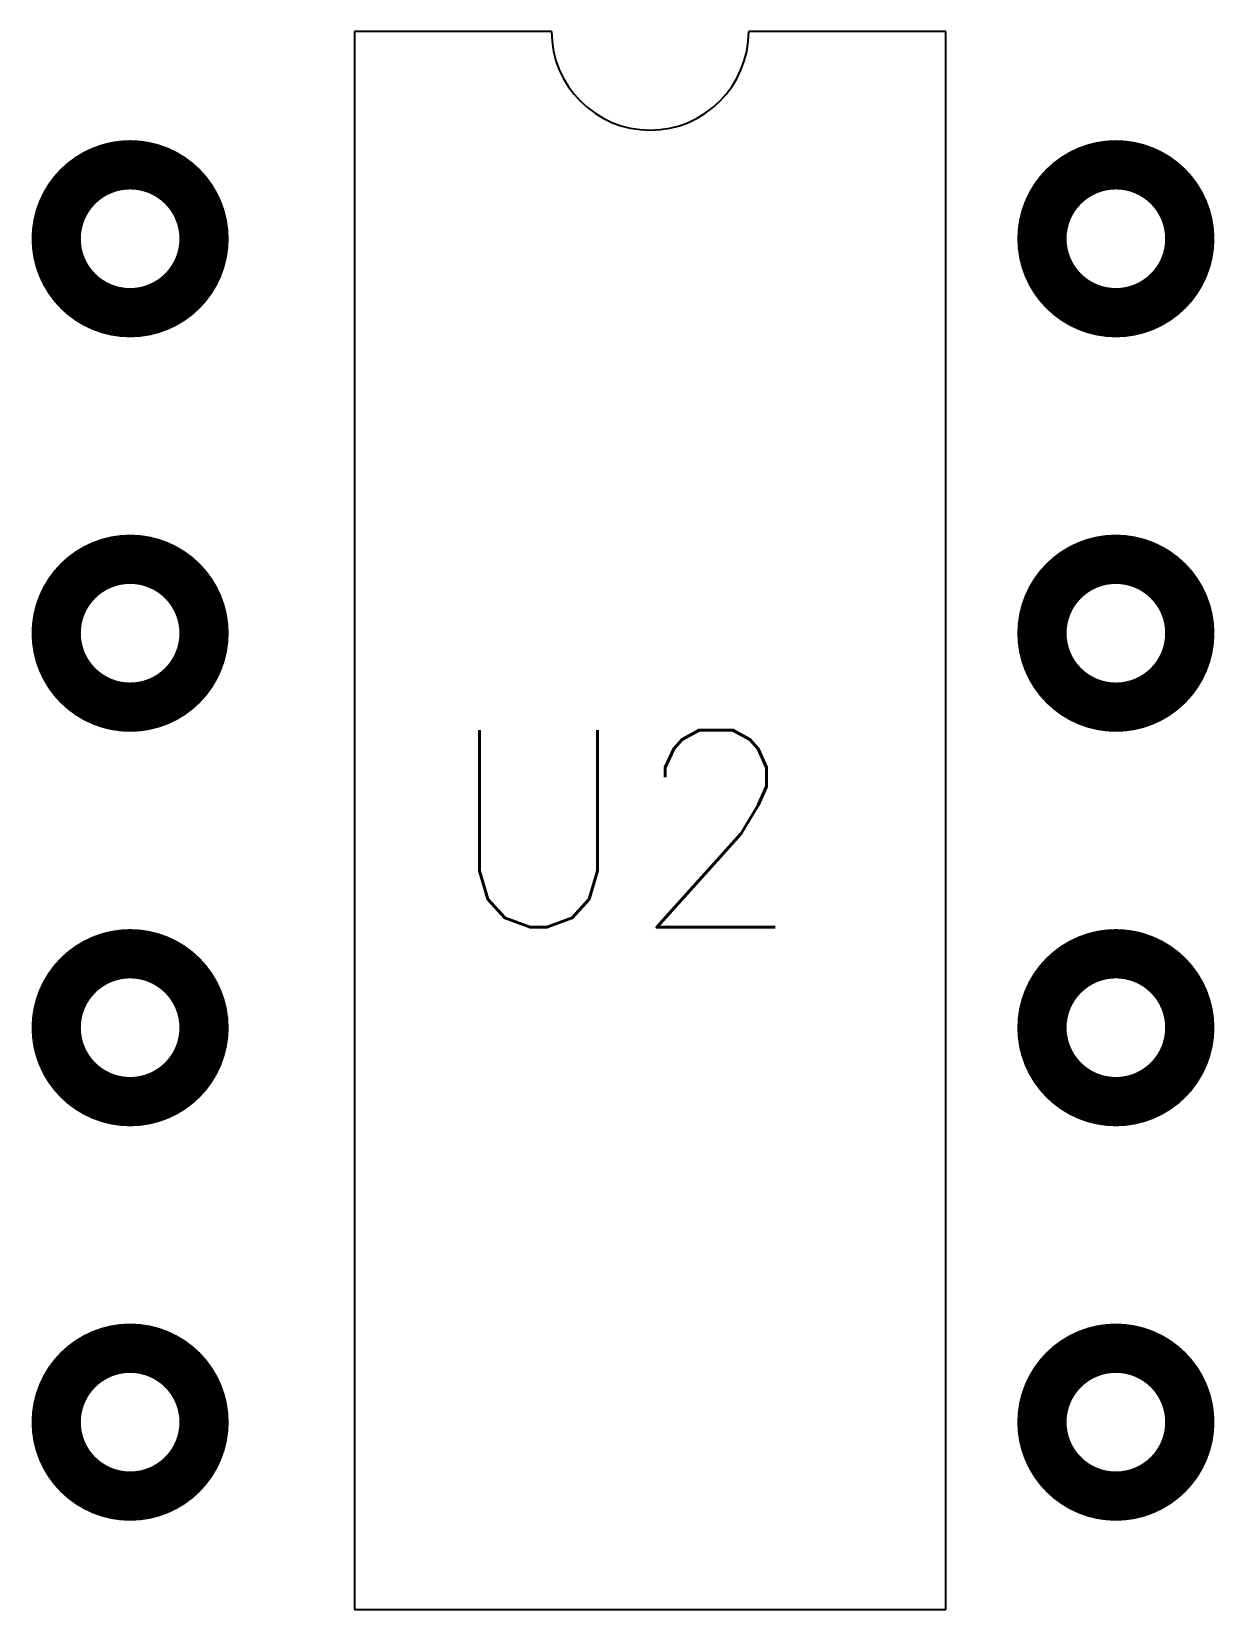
# Model space of a CAD drawing. Header units: inches. Extents: x 1.336 to 1.936, y 1.55 to 2.35.
import ezdxf
from ezdxf.enums import TextEntityAlignment as Align

# ---------------------------------------------------------------- set-up
doc = ezdxf.new("R2010")
doc.units = ezdxf.units.IN
doc.header["$MEASUREMENT"] = 0
for name, color, linetype in [('PAD', 4, 'Continuous'), ('TEXT', 7, 'Continuous'), ('THICK', 1, 'Continuous')]:
    doc.layers.add(name, color=color, linetype=linetype)
doc.styles.get("Standard").update_dxf_attribs({"font": 'simplex.shx'})

# ---------------------------------------------------------------- blocks, each defined once
blk = doc.blocks.new('*U0')
at = {"layer": 'PAD', "const_width": 0.025}
blk.add_lwpolyline([(-0.0375, 0, 1), (0.0375, 0, 1)], format="xyb", close=True, dxfattribs=at)
blk = doc.blocks.new('*U1')
at = {"layer": 'THICK', "color": 0, "linetype": 'ByBlock', "lineweight": -2, "transparency": 16777216}
for p in [(0, 0.6), (0.5, 0.6), (0, 0.4), (0.5, 0.4), (0, 0.2), (0.5, 0.2), (0, 0), (0.5, 0)]:
    blk.add_blockref('*U0', p, dxfattribs=at)
blk = doc.blocks.new('P74C932')
at = {"layer": 'THICK'}
for p, q in [((0.15, 0.05), (0.05, 0.05)), ((0.05, 0.05), (0.05, -0.75)), ((0.35, 0.05), (0.25, 0.05)), ((0.35, -0.75), (0.35, 0.05)), ((0.05, -0.75), (0.35, -0.75))]:
    blk.add_line(p, q, dxfattribs=at)
blk.add_arc((0.2, 0.05), 0.05, 180, 0, dxfattribs=at)
blk.add_blockref('*U1', (-0.06376, -0.65505), dxfattribs=at)
at = {"layer": 'TEXT', "flags": 4}
blk.add_attdef('REF-DES', text='', height=0.1, dxfattribs=at).set_placement((0.18624, -0.35416), align=Align.MIDDLE_CENTER)

msp = doc.modelspace()

# ---------------------------------------------------------------- block references
at = {"layer": 'PAD'}
ref = msp.add_blockref('P74C932', (1.45, 2.3), dxfattribs=at)
ref.add_attrib('REF-DES', 'U2', dxfattribs={"layer": 'TEXT', "height": 0.1}).set_placement((1.63624, 1.94584), align=Align.MIDDLE_CENTER)

doc.saveas('drawing.dxf')
